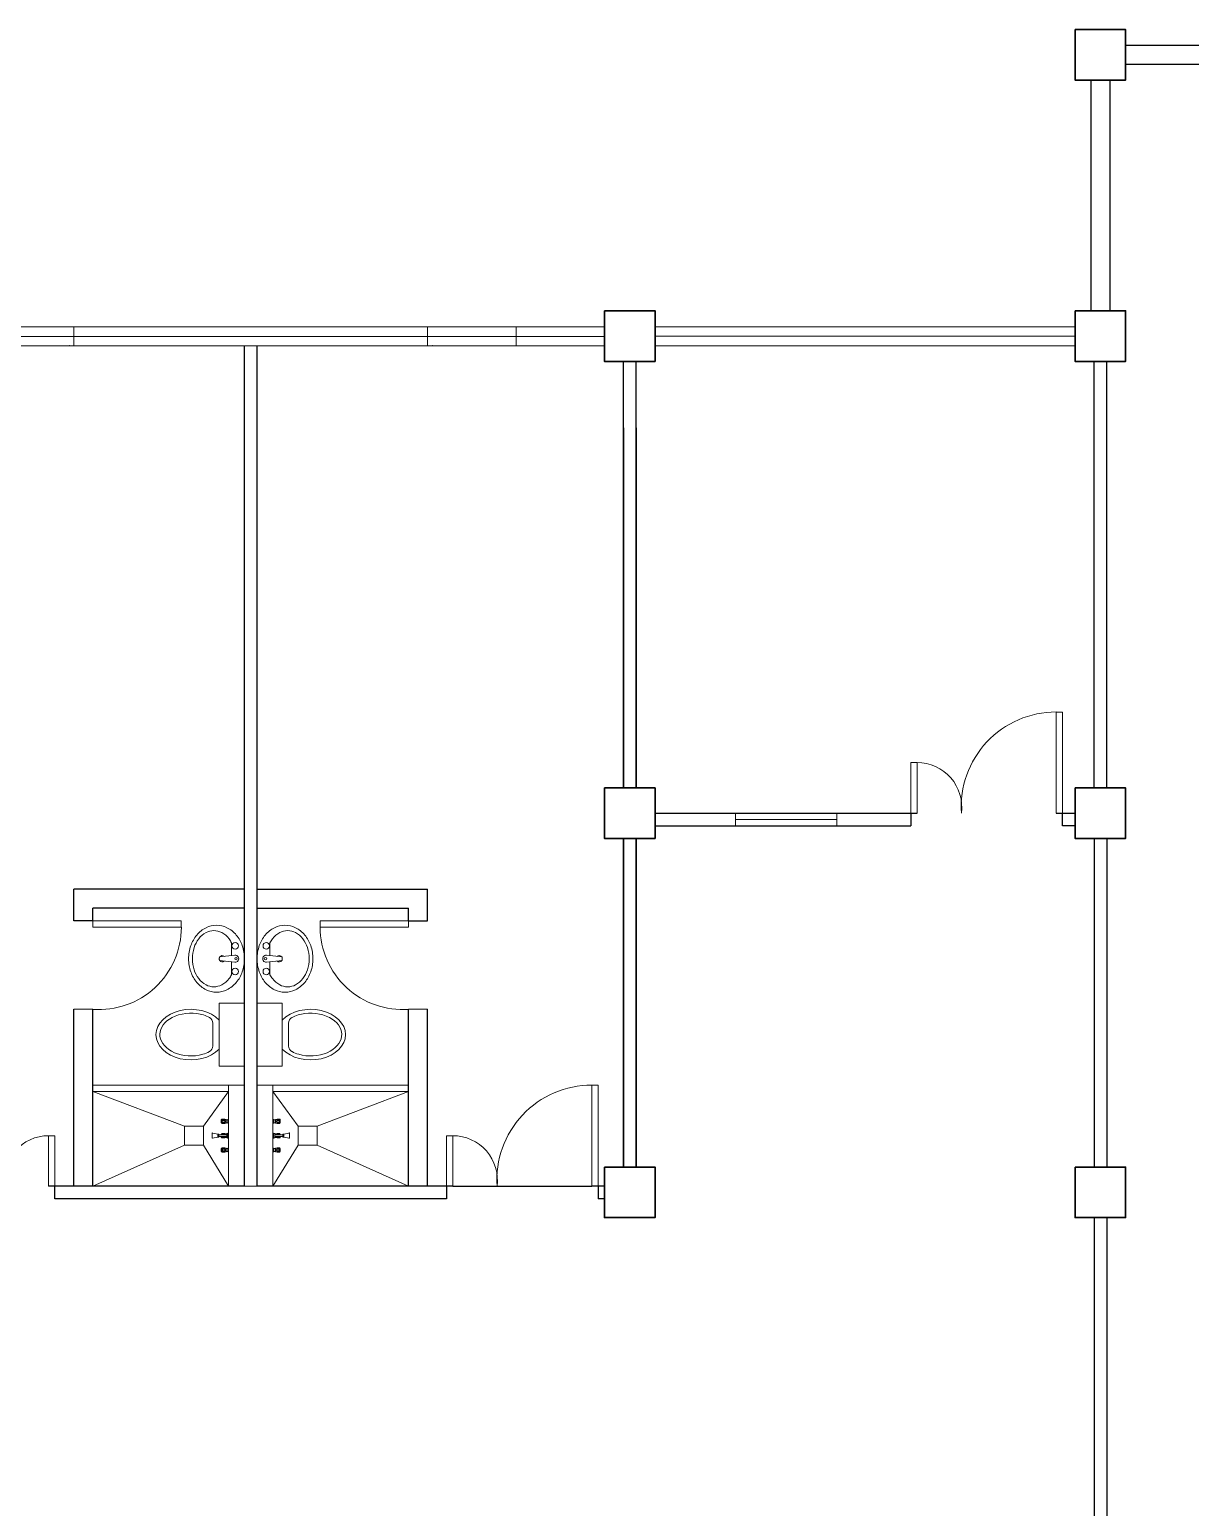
# Model space of a CAD drawing. Header units: millimetres. Extents: x 63005 to 126950, y 36019 to 74749.
# Drawn here: x 63215 to 63224.19, y 36170.29 to 36181.98 of the extents above; entities that cross this region are included whole.
import ezdxf

# ---------------------------------------------------------------- set-up
doc = ezdxf.new("R2010")
doc.units = ezdxf.units.MM
doc.header["$LTSCALE"] = 0.04

msp = doc.modelspace()

# ---------------------------------------------------------------- linework, layer by layer
at = {"color": 8, "linetype": 'ByBlock', "lineweight": 25}
for p, q in [((63229.38, 36181.853), (63223.68, 36181.853)), ((63229.38, 36181.703), (63223.68, 36181.703)), ((63223.405, 36181.58), (63223.405, 36179.755)), ((63223.555, 36181.58), (63223.555, 36179.755)), ((63216.705, 36172.828), (63216.705, 36179.478)), ((63216.805, 36172.828), (63216.805, 36179.478)), ((63219.705, 36175.98), (63219.705, 36179.355)), ((63219.805, 36175.98), (63219.805, 36179.355)), ((63223.43, 36175.98), (63223.43, 36179.355)), ((63223.53, 36175.98), (63223.53, 36179.355)), ((63219.705, 36178.83), (63219.705, 36175.98)), ((63219.805, 36178.83), (63219.805, 36175.98)), ((63219.955, 36175.78), (63222.03, 36175.78)), ((63221.98, 36175.78), (63221.98, 36175.68)), ((63223.13, 36175.78), (63223.28, 36175.78)), ((63223.18, 36175.68), (63223.18, 36175.78)), ((63219.955, 36175.68), (63221.98, 36175.68)), ((63223.28, 36175.68), (63223.18, 36175.68)), ((63219.705, 36175.58), (63219.705, 36172.98)), ((63219.705, 36172.98), (63219.705, 36175.58)), ((63219.805, 36175.58), (63219.805, 36172.98)), ((63219.805, 36172.98), (63219.805, 36175.58)), ((63223.43, 36175.58), (63223.43, 36172.98)), ((63223.53, 36175.58), (63223.53, 36172.98)), ((63216.705, 36172.828), (63215.155, 36172.828)), ((63215.205, 36172.728), (63215.205, 36172.828)), ((63218.305, 36172.728), (63215.205, 36172.728)), ((63218.355, 36172.828), (63216.805, 36172.828)), ((63218.305, 36172.828), (63218.305, 36172.728)), ((63219.555, 36172.828), (63219.455, 36172.828)), ((63219.505, 36172.828), (63219.505, 36172.728)), ((63219.555, 36172.728), (63219.505, 36172.728)), ((63223.43, 36172.58), (63223.43, 36169.957)), ((63223.53, 36172.58), (63223.53, 36169.957))]:
    msp.add_line(p, q, dxfattribs=at)
at = {"color": 8, "linetype": 'ByBlock', "lineweight": 9}
for p, q in [((63214.718, 36179.628), (63215.918, 36179.628)), ((63215.355, 36179.478), (63215.355, 36179.628)), ((63215.918, 36179.628), (63216.83, 36179.628)), ((63217.593, 36179.628), (63216.83, 36179.628)), ((63218.793, 36179.628), (63217.593, 36179.628)), ((63218.155, 36179.628), (63218.155, 36179.478)), ((63218.793, 36179.628), (63219.555, 36179.628)), ((63218.855, 36179.628), (63218.855, 36179.478)), ((63219.955, 36179.628), (63223.28, 36179.628)), ((63219.955, 36179.628), (63219.955, 36179.628)), ((63215.355, 36179.553), (63213.955, 36179.553)), ((63215.355, 36179.553), (63218.155, 36179.553)), ((63219.555, 36179.553), (63218.155, 36179.553)), ((63223.28, 36179.555), (63219.955, 36179.555)), ((63214.718, 36179.478), (63215.918, 36179.478)), ((63215.918, 36179.478), (63216.83, 36179.478)), ((63217.593, 36179.478), (63216.83, 36179.478)), ((63218.793, 36179.478), (63217.593, 36179.478)), ((63218.793, 36179.478), (63219.555, 36179.478)), ((63219.955, 36179.478), (63223.28, 36179.478)), ((63222.055, 36179.478), (63222.205, 36179.478)), ((63216.705, 36178.678), (63216.705, 36172.828)), ((63216.805, 36178.678), (63216.805, 36172.828)), ((63220.993, 36175.78), (63220.593, 36175.78)), ((63220.593, 36175.78), (63220.593, 36175.68)), ((63221.393, 36175.68), (63221.393, 36175.78)), ((63221.393, 36175.73), (63220.593, 36175.73)), ((63220.593, 36175.68), (63221.393, 36175.68)), ((63223.18, 36175.68), (63223.28, 36175.68)), ((63216.705, 36175.214), (63216.705, 36173.264)), ((63216.58, 36172.828), (63216.58, 36173.628)), ((63216.93, 36172.828), (63216.93, 36173.628)), ((63216.58, 36172.828), (63215.505, 36172.828)), ((63216.805, 36172.828), (63216.705, 36172.828))]:
    msp.add_line(p, q, dxfattribs=at)
at = {"color": 8, "linetype": 'ByBlock', "lineweight": 25, "ltscale": 0.3}
for p, q in [((63215.355, 36174.928), (63215.355, 36175.178)), ((63216.705, 36175.178), (63215.355, 36175.178)), ((63216.805, 36175.178), (63218.155, 36175.178)), ((63218.155, 36174.928), (63218.155, 36175.178)), ((63215.505, 36174.928), (63215.505, 36175.028)), ((63216.705, 36175.028), (63215.505, 36175.028)), ((63216.805, 36175.028), (63218.005, 36175.028)), ((63218.005, 36174.928), (63218.005, 36175.028)), ((63215.505, 36174.928), (63215.355, 36174.928)), ((63218.005, 36174.928), (63218.155, 36174.928)), ((63215.355, 36172.828), (63215.355, 36174.228)), ((63215.505, 36172.828), (63215.505, 36174.228)), ((63218.005, 36172.828), (63218.005, 36174.228)), ((63218.155, 36172.828), (63218.155, 36174.228))]:
    msp.add_line(p, q, dxfattribs=at)
at = {"color": 8, "lineweight": 9}
for p, q in [((63216.508, 36174.643), (63216.629, 36174.656)), ((63216.508, 36174.614), (63216.629, 36174.601)), ((63217.003, 36174.643), (63216.881, 36174.656)), ((63217.003, 36174.614), (63216.881, 36174.601)), ((63216.505, 36174.278), (63216.705, 36174.278)), ((63216.505, 36173.778), (63216.505, 36174.278)), ((63216.705, 36174.278), (63216.705, 36173.778)), ((63217.005, 36174.278), (63216.805, 36174.278)), ((63216.805, 36174.278), (63216.805, 36173.778)), ((63217.005, 36173.778), (63217.005, 36174.278)), ((63216.455, 36173.938), (63216.455, 36174.119)), ((63217.055, 36173.938), (63217.055, 36174.119)), ((63216.705, 36173.778), (63216.505, 36173.778)), ((63216.805, 36173.778), (63217.005, 36173.778)), ((63216.522, 36173.355), (63216.523, 36173.355)), ((63216.522, 36173.329), (63216.522, 36173.355)), ((63216.522, 36173.329), (63216.523, 36173.329)), ((63216.523, 36173.355), (63216.525, 36173.359)), ((63216.523, 36173.329), (63216.523, 36173.355)), ((63216.523, 36173.329), (63216.525, 36173.325)), ((63216.525, 36173.359), (63216.547, 36173.359)), ((63216.525, 36173.325), (63216.525, 36173.359)), ((63216.525, 36173.325), (63216.547, 36173.325)), ((63216.534, 36173.355), (63216.546, 36173.355)), ((63216.534, 36173.348), (63216.546, 36173.348)), ((63216.534, 36173.336), (63216.546, 36173.336)), ((63216.534, 36173.329), (63216.546, 36173.329)), ((63216.547, 36173.359), (63216.551, 36173.357)), ((63216.547, 36173.355), (63216.547, 36173.348)), ((63216.547, 36173.329), (63216.547, 36173.336)), ((63216.547, 36173.325), (63216.551, 36173.328)), ((63216.553, 36173.356), (63216.559, 36173.356)), ((63216.553, 36173.328), (63216.559, 36173.328)), ((63216.559, 36173.328), (63216.559, 36173.356)), ((63216.559, 36173.356), (63216.561, 36173.355)), ((63216.559, 36173.328), (63216.561, 36173.329)), ((63216.561, 36173.329), (63216.561, 36173.355)), ((63216.573, 36173.353), (63216.561, 36173.353)), ((63216.573, 36173.331), (63216.561, 36173.331)), ((63216.58, 36173.359), (63216.573, 36173.356)), ((63216.573, 36173.328), (63216.573, 36173.356)), ((63216.58, 36173.325), (63216.573, 36173.328)), ((63216.58, 36173.359), (63216.58, 36173.359)), ((63216.58, 36173.325), (63216.58, 36173.359)), ((63216.58, 36173.325), (63216.58, 36173.359)), ((63216.58, 36173.325), (63216.58, 36173.325)), ((63216.931, 36173.359), (63216.93, 36173.359)), ((63216.93, 36173.325), (63216.93, 36173.359)), ((63216.931, 36173.325), (63216.93, 36173.325)), ((63216.931, 36173.359), (63216.938, 36173.356)), ((63216.931, 36173.325), (63216.931, 36173.359)), ((63216.931, 36173.325), (63216.938, 36173.328)), ((63216.938, 36173.328), (63216.938, 36173.356)), ((63216.938, 36173.353), (63216.95, 36173.353)), ((63216.938, 36173.331), (63216.95, 36173.331)), ((63216.952, 36173.356), (63216.95, 36173.355)), ((63216.95, 36173.329), (63216.95, 36173.355)), ((63216.952, 36173.328), (63216.95, 36173.329)), ((63216.958, 36173.356), (63216.952, 36173.356)), ((63216.952, 36173.328), (63216.952, 36173.356)), ((63216.958, 36173.328), (63216.952, 36173.328)), ((63216.964, 36173.359), (63216.96, 36173.357)), ((63216.964, 36173.325), (63216.96, 36173.328)), ((63216.986, 36173.359), (63216.964, 36173.359)), ((63216.964, 36173.355), (63216.964, 36173.348)), ((63216.964, 36173.329), (63216.964, 36173.336)), ((63216.986, 36173.325), (63216.964, 36173.325)), ((63216.977, 36173.355), (63216.965, 36173.355)), ((63216.977, 36173.348), (63216.965, 36173.348)), ((63216.977, 36173.336), (63216.965, 36173.336)), ((63216.977, 36173.329), (63216.965, 36173.329)), ((63216.988, 36173.355), (63216.986, 36173.359)), ((63216.986, 36173.325), (63216.986, 36173.359)), ((63216.988, 36173.329), (63216.986, 36173.325)), ((63216.989, 36173.355), (63216.988, 36173.355)), ((63216.988, 36173.329), (63216.988, 36173.355)), ((63216.989, 36173.329), (63216.988, 36173.329)), ((63216.989, 36173.329), (63216.989, 36173.355)), ((63216.449, 36173.248), (63216.449, 36173.209)), ((63216.495, 36173.241), (63216.453, 36173.249)), ((63216.495, 36173.216), (63216.453, 36173.208)), ((63216.495, 36173.216), (63216.495, 36173.241)), ((63216.495, 36173.241), (63216.503, 36173.241)), ((63216.495, 36173.216), (63216.495, 36173.241)), ((63216.503, 36173.216), (63216.495, 36173.216)), ((63216.503, 36173.241), (63216.503, 36173.216)), ((63216.565, 36173.236), (63216.503, 36173.236)), ((63216.503, 36173.221), (63216.565, 36173.221)), ((63216.522, 36173.236), (63216.522, 36173.241)), ((63216.522, 36173.241), (63216.523, 36173.241)), ((63216.522, 36173.215), (63216.522, 36173.221)), ((63216.522, 36173.215), (63216.523, 36173.215)), ((63216.523, 36173.241), (63216.525, 36173.245)), ((63216.523, 36173.236), (63216.523, 36173.241)), ((63216.523, 36173.215), (63216.523, 36173.221)), ((63216.523, 36173.215), (63216.525, 36173.212)), ((63216.525, 36173.236), (63216.525, 36173.245)), ((63216.525, 36173.245), (63216.547, 36173.245)), ((63216.525, 36173.212), (63216.525, 36173.221)), ((63216.525, 36173.212), (63216.547, 36173.212)), ((63216.534, 36173.241), (63216.546, 36173.241)), ((63216.534, 36173.215), (63216.546, 36173.215)), ((63216.547, 36173.245), (63216.551, 36173.243)), ((63216.547, 36173.242), (63216.547, 36173.236)), ((63216.547, 36173.215), (63216.547, 36173.221)), ((63216.547, 36173.212), (63216.551, 36173.214)), ((63216.553, 36173.242), (63216.559, 36173.242)), ((63216.553, 36173.214), (63216.559, 36173.214)), ((63216.559, 36173.236), (63216.559, 36173.242)), ((63216.559, 36173.242), (63216.561, 36173.242)), ((63216.559, 36173.214), (63216.559, 36173.221)), ((63216.559, 36173.214), (63216.561, 36173.215)), ((63216.561, 36173.236), (63216.561, 36173.242)), ((63216.565, 36173.24), (63216.561, 36173.24)), ((63216.561, 36173.215), (63216.561, 36173.221)), ((63216.565, 36173.217), (63216.561, 36173.217)), ((63216.565, 36173.246), (63216.565, 36173.211)), ((63216.575, 36173.246), (63216.565, 36173.246)), ((63216.565, 36173.221), (63216.565, 36173.236)), ((63216.565, 36173.211), (63216.575, 36173.211)), ((63216.58, 36173.257), (63216.575, 36173.246)), ((63216.575, 36173.246), (63216.575, 36173.211)), ((63216.575, 36173.211), (63216.575, 36173.246)), ((63216.575, 36173.211), (63216.58, 36173.199)), ((63216.58, 36173.199), (63216.58, 36173.257)), ((63216.93, 36173.257), (63216.936, 36173.246)), ((63216.93, 36173.199), (63216.93, 36173.257)), ((63216.936, 36173.211), (63216.93, 36173.199)), ((63216.936, 36173.246), (63216.936, 36173.211)), ((63216.936, 36173.211), (63216.936, 36173.246)), ((63216.936, 36173.246), (63216.946, 36173.246)), ((63216.946, 36173.211), (63216.936, 36173.211)), ((63216.946, 36173.246), (63216.946, 36173.211)), ((63216.946, 36173.24), (63216.95, 36173.24)), ((63216.946, 36173.236), (63217.008, 36173.236)), ((63216.946, 36173.221), (63216.946, 36173.236)), ((63217.008, 36173.221), (63216.946, 36173.221)), ((63216.946, 36173.217), (63216.95, 36173.217)), ((63216.95, 36173.236), (63216.95, 36173.242)), ((63216.952, 36173.242), (63216.95, 36173.242)), ((63216.95, 36173.215), (63216.95, 36173.221)), ((63216.952, 36173.214), (63216.95, 36173.215)), ((63216.952, 36173.236), (63216.952, 36173.242)), ((63216.958, 36173.242), (63216.952, 36173.242)), ((63216.952, 36173.214), (63216.952, 36173.221)), ((63216.958, 36173.214), (63216.952, 36173.214)), ((63216.964, 36173.245), (63216.96, 36173.243)), ((63216.964, 36173.212), (63216.96, 36173.214)), ((63216.986, 36173.245), (63216.964, 36173.245)), ((63216.964, 36173.242), (63216.964, 36173.236)), ((63216.964, 36173.215), (63216.964, 36173.221)), ((63216.986, 36173.212), (63216.964, 36173.212)), ((63216.977, 36173.241), (63216.965, 36173.241)), ((63216.977, 36173.215), (63216.965, 36173.215)), ((63216.986, 36173.236), (63216.986, 36173.245)), ((63216.988, 36173.241), (63216.986, 36173.245)), ((63216.986, 36173.212), (63216.986, 36173.221)), ((63216.988, 36173.215), (63216.986, 36173.212)), ((63216.988, 36173.236), (63216.988, 36173.241)), ((63216.989, 36173.241), (63216.988, 36173.241)), ((63216.988, 36173.215), (63216.988, 36173.221)), ((63216.989, 36173.215), (63216.988, 36173.215)), ((63216.989, 36173.236), (63216.989, 36173.241)), ((63216.989, 36173.215), (63216.989, 36173.221)), ((63217.016, 36173.241), (63217.008, 36173.241)), ((63217.008, 36173.241), (63217.008, 36173.216)), ((63217.008, 36173.216), (63217.016, 36173.216)), ((63217.016, 36173.241), (63217.058, 36173.249)), ((63217.016, 36173.216), (63217.016, 36173.241)), ((63217.016, 36173.216), (63217.016, 36173.241)), ((63217.016, 36173.216), (63217.058, 36173.208)), ((63217.062, 36173.248), (63217.062, 36173.209)), ((63216.522, 36173.102), (63216.522, 36173.128)), ((63216.522, 36173.128), (63216.523, 36173.128)), ((63216.522, 36173.102), (63216.523, 36173.102)), ((63216.523, 36173.128), (63216.525, 36173.131)), ((63216.523, 36173.102), (63216.523, 36173.128)), ((63216.523, 36173.102), (63216.525, 36173.098)), ((63216.525, 36173.098), (63216.525, 36173.131)), ((63216.525, 36173.131), (63216.547, 36173.131)), ((63216.525, 36173.098), (63216.547, 36173.098)), ((63216.534, 36173.128), (63216.546, 36173.128)), ((63216.534, 36173.121), (63216.546, 36173.121)), ((63216.534, 36173.109), (63216.546, 36173.109)), ((63216.534, 36173.102), (63216.546, 36173.102)), ((63216.547, 36173.131), (63216.551, 36173.129)), ((63216.547, 36173.128), (63216.547, 36173.121)), ((63216.547, 36173.102), (63216.547, 36173.109)), ((63216.547, 36173.098), (63216.551, 36173.1)), ((63216.553, 36173.129), (63216.559, 36173.129)), ((63216.553, 36173.101), (63216.559, 36173.101)), ((63216.559, 36173.129), (63216.561, 36173.128)), ((63216.559, 36173.101), (63216.559, 36173.129)), ((63216.559, 36173.101), (63216.561, 36173.102)), ((63216.561, 36173.102), (63216.561, 36173.128)), ((63216.573, 36173.126), (63216.561, 36173.126)), ((63216.573, 36173.103), (63216.561, 36173.103)), ((63216.58, 36173.132), (63216.573, 36173.128)), ((63216.573, 36173.101), (63216.573, 36173.128)), ((63216.58, 36173.098), (63216.573, 36173.101)), ((63216.58, 36173.098), (63216.58, 36173.132)), ((63216.58, 36173.098), (63216.58, 36173.132)), ((63216.58, 36173.132), (63216.58, 36173.132)), ((63216.58, 36173.098), (63216.58, 36173.098)), ((63216.93, 36173.098), (63216.93, 36173.132)), ((63216.931, 36173.132), (63216.93, 36173.132)), ((63216.931, 36173.098), (63216.93, 36173.098)), ((63216.931, 36173.098), (63216.931, 36173.132)), ((63216.931, 36173.132), (63216.938, 36173.128)), ((63216.931, 36173.098), (63216.938, 36173.101)), ((63216.938, 36173.101), (63216.938, 36173.128)), ((63216.938, 36173.126), (63216.95, 36173.126)), ((63216.938, 36173.103), (63216.95, 36173.103)), ((63216.952, 36173.129), (63216.95, 36173.128)), ((63216.95, 36173.102), (63216.95, 36173.128)), ((63216.952, 36173.101), (63216.95, 36173.102)), ((63216.952, 36173.101), (63216.952, 36173.129)), ((63216.958, 36173.129), (63216.952, 36173.129)), ((63216.958, 36173.101), (63216.952, 36173.101)), ((63216.964, 36173.131), (63216.96, 36173.129)), ((63216.964, 36173.098), (63216.96, 36173.1)), ((63216.986, 36173.131), (63216.964, 36173.131)), ((63216.964, 36173.128), (63216.964, 36173.121)), ((63216.964, 36173.102), (63216.964, 36173.109)), ((63216.986, 36173.098), (63216.964, 36173.098)), ((63216.977, 36173.128), (63216.965, 36173.128)), ((63216.977, 36173.121), (63216.965, 36173.121)), ((63216.977, 36173.109), (63216.965, 36173.109)), ((63216.977, 36173.102), (63216.965, 36173.102)), ((63216.986, 36173.098), (63216.986, 36173.131)), ((63216.988, 36173.128), (63216.986, 36173.131)), ((63216.988, 36173.102), (63216.986, 36173.098)), ((63216.988, 36173.102), (63216.988, 36173.128)), ((63216.989, 36173.128), (63216.988, 36173.128)), ((63216.989, 36173.102), (63216.988, 36173.102)), ((63216.989, 36173.102), (63216.989, 36173.128))]:
    msp.add_line(p, q, dxfattribs=at)
at = {"color": 8, "linetype": 'ByBlock', "lineweight": 9, "ltscale": 0.3}
for p, q in [((63215.505, 36174.228), (63215.355, 36174.228)), ((63218.005, 36174.228), (63218.155, 36174.228)), ((63216.23, 36173.303), (63215.505, 36173.578)), ((63216.38, 36173.303), (63216.58, 36173.578)), ((63217.13, 36173.303), (63216.93, 36173.578)), ((63217.28, 36173.303), (63218.005, 36173.578)), ((63216.23, 36173.153), (63215.505, 36172.828)), ((63216.38, 36173.153), (63216.58, 36172.828)), ((63217.13, 36173.153), (63216.93, 36172.828)), ((63217.28, 36173.153), (63218.005, 36172.828))]:
    msp.add_line(p, q, dxfattribs=at)
at = {"color": 8, "lineweight": 25}
msp.add_line((63218.355, 36172.828), (63219.455, 36172.828), dxfattribs=at)
at = {"color": 8, "linetype": 'ByBlock', "lineweight": 35}
for points in [[(63223.28, 36181.98), (63223.68, 36181.98), (63223.68, 36181.58), (63223.28, 36181.58)], [(63219.555, 36179.755), (63219.955, 36179.755), (63219.955, 36179.355), (63219.555, 36179.355)], [(63223.28, 36179.755), (63223.68, 36179.755), (63223.68, 36179.355), (63223.28, 36179.355)], [(63219.555, 36175.98), (63219.955, 36175.98), (63219.955, 36175.58), (63219.555, 36175.58)], [(63223.28, 36175.98), (63223.68, 36175.98), (63223.68, 36175.58), (63223.28, 36175.58)], [(63219.555, 36172.98), (63219.955, 36172.98), (63219.955, 36172.58), (63219.555, 36172.58)], [(63223.28, 36172.98), (63223.68, 36172.98), (63223.68, 36172.58), (63223.28, 36172.58)]]:
    msp.add_lwpolyline(points, close=True, dxfattribs=at)
at = {"color": 8, "lineweight": 13, "ltscale": 0.03}
for points in [[(63223.13, 36175.78), (63223.18, 36175.78), (63223.18, 36176.58), (63223.13, 36176.58)], [(63221.98, 36175.78), (63222.03, 36175.78), (63222.03, 36176.18), (63221.98, 36176.18)], [(63215.505, 36174.928), (63215.505, 36174.878), (63216.205, 36174.878), (63216.205, 36174.928)], [(63218.005, 36174.928), (63218.005, 36174.878), (63217.305, 36174.878), (63217.305, 36174.928)], [(63219.455, 36172.828), (63219.505, 36172.828), (63219.505, 36173.628), (63219.455, 36173.628)], [(63215.205, 36172.828), (63215.155, 36172.828), (63215.155, 36173.228), (63215.205, 36173.228)], [(63218.305, 36172.828), (63218.355, 36172.828), (63218.355, 36173.228), (63218.305, 36173.228)]]:
    msp.add_lwpolyline(points, close=True, dxfattribs=at)
at = {"color": 8, "lineweight": 9}
msp.add_lwpolyline([(63220.593, 36175.78), (63221.393, 36175.78), (63221.393, 36175.68), (63220.593, 36175.68)], close=True, dxfattribs=at)
for points in [[(63216.484, 36174.363, -0.11576), (63216.402, 36174.383, -0.104047), (63216.328, 36174.441, -0.090875), (63216.281, 36174.525, -0.083344), (63216.263, 36174.628, -0.083344), (63216.281, 36174.732, -0.090875), (63216.328, 36174.816, -0.104047), (63216.402, 36174.874, -0.11576), (63216.484, 36174.893, -0.11576), (63216.567, 36174.874, -0.104047), (63216.641, 36174.816, -0.090875), (63216.688, 36174.732, -0.083344), (63216.705, 36174.628, -0.083344), (63216.688, 36174.525, -0.090875), (63216.641, 36174.441, -0.104047), (63216.567, 36174.383, -0.11576)], [(63217.026, 36174.363, 0.11576), (63217.109, 36174.383, 0.104047), (63217.183, 36174.441, 0.090875), (63217.23, 36174.525, 0.083344), (63217.247, 36174.628, 0.083344), (63217.23, 36174.732, 0.090875), (63217.183, 36174.816, 0.104047), (63217.109, 36174.874, 0.11576), (63217.026, 36174.893, 0.11576), (63216.944, 36174.874, 0.104047), (63216.87, 36174.816, 0.090875), (63216.823, 36174.732, 0.083344), (63216.805, 36174.628, 0.083344), (63216.823, 36174.525, 0.090875), (63216.87, 36174.441, 0.104047), (63216.944, 36174.383, 0.11576)]]:
    msp.add_lwpolyline(points, format="xyb", close=True, dxfattribs=at)
for points in [[(63216.463, 36174.406, -0.124838), (63216.401, 36174.422, -0.105788), (63216.343, 36174.471, -0.086697), (63216.307, 36174.541, -0.076776), (63216.293, 36174.628, -0.076776), (63216.307, 36174.716, -0.086697), (63216.343, 36174.786, -0.105788), (63216.401, 36174.835, -0.124838), (63216.463, 36174.851, -0.124838), (63216.526, 36174.835, -0.105788), (63216.584, 36174.786, -0.040067), (63216.603, 36174.755), (63216.603, 36174.653, -0.040067)], [(63217.047, 36174.406, 0.124838), (63217.11, 36174.422, 0.105788), (63217.168, 36174.471, 0.086697), (63217.204, 36174.541, 0.076776), (63217.217, 36174.628, 0.076776), (63217.204, 36174.716, 0.086697), (63217.168, 36174.786, 0.105788), (63217.11, 36174.835, 0.124838), (63217.047, 36174.851, 0.124838), (63216.985, 36174.835, 0.105788), (63216.927, 36174.786, 0.040067), (63216.907, 36174.755), (63216.907, 36174.653, 0.040067)], [(63216.603, 36174.604), (63216.603, 36174.502, -0.040067), (63216.584, 36174.471, -0.105788), (63216.526, 36174.422, -0.124838), (63216.463, 36174.406, -0.124838)], [(63216.907, 36174.604), (63216.907, 36174.502, 0.040067), (63216.927, 36174.471, 0.105788), (63216.985, 36174.422, 0.124838), (63217.047, 36174.406, 0.124838)]]:
    msp.add_lwpolyline(points, format="xyb", dxfattribs=at)
at = {"color": 8, "linetype": 'ByBlock', "lineweight": 9, "ltscale": 0.3}
for points in [[(63216.58, 36173.578), (63215.505, 36173.578), (63215.505, 36173.628), (63216.705, 36173.628), (63216.705, 36173.628)], [(63216.93, 36173.578), (63218.005, 36173.578), (63218.005, 36173.628), (63216.805, 36173.628), (63216.805, 36173.628)]]:
    msp.add_lwpolyline(points, dxfattribs=at)
at = {"color": 8, "linetype": 'ByBlock', "lineweight": 9, "ltscale": 0.03}
for points in [[(63216.38, 36173.303), (63216.38, 36173.153), (63216.23, 36173.153), (63216.23, 36173.303)], [(63217.13, 36173.303), (63217.13, 36173.153), (63217.28, 36173.153), (63217.28, 36173.303)]]:
    msp.add_lwpolyline(points, close=True, dxfattribs=at)
at = {"color": 8, "lineweight": 9}
for centre, radius in [((63216.632, 36174.73), 0.0255), ((63216.878, 36174.73), 0.0255), ((63216.639, 36174.628), 0.0095), ((63216.872, 36174.628), 0.0095), ((63216.632, 36174.527), 0.0255), ((63216.878, 36174.527), 0.0255)]:
    msp.add_circle(centre, radius, dxfattribs=at)
at = {"color": 8, "lineweight": 13, "ltscale": 0.03}
for centre, radius, start, end in [((63223.13, 36175.829), 0.752, 90, 183.6952), ((63222.03, 36175.827), 0.353, 352.3719, 90), ((63215.554, 36174.878), 0.652, 265.7578, 0), ((63217.957, 36174.878), 0.652, 180, 274.2422), ((63219.455, 36172.877), 0.752, 90, 183.6952), ((63215.155, 36172.875), 0.353, 90, 187.6281), ((63218.355, 36172.875), 0.353, 352.3719, 90)]:
    msp.add_arc(centre, radius, start, end, dxfattribs=at)
at = {"color": 8, "lineweight": 9}
for centre, radius, start, end in [((63216.53, 36174.628), 0.025, 161.3793, 198.6207), ((63216.601, 36174.628), 0.0948, 171.2026, 188.7974), ((63216.53, 36174.628), 0.025, 48.7978, 143.6932), ((63216.53, 36174.628), 0.025, 216.3068, 311.2022), ((63216.632, 36174.628), 0.028, 263.7545, 96.2455), ((63216.878, 36174.628), 0.028, 83.7545, 276.2455), ((63216.98, 36174.628), 0.025, 36.3068, 131.2022), ((63216.98, 36174.628), 0.025, 228.7978, 323.6932), ((63216.91, 36174.628), 0.0948, 351.2026, 8.7974), ((63216.98, 36174.628), 0.025, 341.3793, 18.6207), ((63216.405, 36174.119), 0.05, 0, 61.9916), ((63217.105, 36174.119), 0.05, 118.0084, 180), ((63216.405, 36173.938), 0.05, 298.1501, 0), ((63217.105, 36173.938), 0.05, 180, 241.8499)]:
    msp.add_arc(centre, radius, start, end, dxfattribs=at)
at = {"color": 8, "lineweight": 9, "extrusion": (0, 0, -1)}
msp.add_ellipse((63216.28, 36174.028), major_axis=(0.275, 0), ratio=0.727273, start_param=0.612555, end_param=5.670631, dxfattribs=at)
at = {"color": 8, "lineweight": 9}
for centre, major_axis, ratio, start_param, end_param in [((63217.23, 36174.028), (-0.275, 0), 0.727273, 0.612555, 5.670631), ((63216.958, 36173.36), (-0.00268, 0.00268), 1, 2.356082, 2.850023), ((63216.958, 36173.324), (-0.00268, 0.00268), 1, -1.279452, -0.785511), ((63216.963, 36173.342), (-0.00268, 0.00268), 1, 0.203142, 1.36743), ((63216.97, 36173.337), (-0.00887, 0.00887), 1, -0.157871, 0.203142), ((63216.97, 36173.347), (0.00887, 0.00887), 1, 2.938226, 3.299239), ((63216.971, 36173.37), (-0.0118, 0.0118), 1, 1.703115, 1.83534), ((63216.971, 36173.314), (-0.0118, 0.0118), 1, -0.264769, -0.132543), ((63216.965, 36173.359), (-0.00268, 0.00268), 1, 1.728443, 2.356082), ((63216.965, 36173.344), (0.00268, 0.00268), 1, 0.785286, 1.412925), ((63216.965, 36173.34), (0.00268, 0.00268), 1, 3.299239, 3.926878), ((63216.965, 36173.325), (0.00268, 0.00268), 1, 0.785286, 1.412925), ((63216.976, 36173.368), (-0.00896, 0.00896), 1, 2.418785, 3.129871), ((63216.976, 36173.338), (0.00738, 0.00738), 1, 6.21008, 6.994878), ((63216.976, 36173.346), (0.00738, 0.00738), 1, 4.000472, 4.78527), ((63216.976, 36173.316), (-0.00896, 0.00896), 1, -1.559299, -0.848214), ((63216.981, 36173.342), (-0.00268, 0.00268), 1, 3.214474, 4.639283), ((63216.452, 36173.211), (0.00268, 0.00268), 1, 2.92514, 4.295202), ((63216.958, 36173.246), (0.00268, 0.00268), 1, 3.926878, 4.42082), ((63216.958, 36173.211), (-0.00268, 0.00268), 1, -1.279452, -0.785511), ((63216.971, 36173.257), (0.0118, 0.0118), 1, 3.273911, 3.406137), ((63216.971, 36173.2), (0.0118, 0.0118), 1, 1.306028, 1.438253), ((63216.965, 36173.245), (0.00268, 0.00268), 1, 3.299239, 3.926878), ((63216.965, 36173.212), (-0.00268, 0.00268), 1, -0.785511, -0.157871), ((63216.976, 36173.254), (-0.00896, 0.00896), 1, 2.418785, 3.129871), ((63216.976, 36173.203), (0.00896, 0.00896), 1, 0.011497, 0.722582), ((63217.059, 36173.246), (0.00268, 0.00268), 1, 6.066508, 7.43657), ((63216.958, 36173.133), (0.00268, 0.00268), 1, 3.926878, 4.42082), ((63216.958, 36173.097), (0.00268, 0.00268), 1, 0.291344, 0.785286), ((63216.963, 36173.115), (-0.00268, 0.00268), 1, 0.203142, 1.36743), ((63216.97, 36173.11), (0.00887, 0.00887), 1, 1.412925, 1.773938), ((63216.97, 36173.12), (-0.00887, 0.00887), 1, 1.36743, 1.728443), ((63216.971, 36173.143), (-0.0118, 0.0118), 1, 1.703115, 1.83534), ((63216.971, 36173.087), (-0.0118, 0.0118), 1, -0.264769, -0.132543), ((63216.965, 36173.132), (0.00268, 0.00268), 1, 3.299239, 3.926878), ((63216.965, 36173.117), (0.00268, 0.00268), 1, 0.785286, 1.412925), ((63216.965, 36173.112), (0.00268, 0.00268), 1, 3.299239, 3.926878), ((63216.965, 36173.098), (-0.00268, 0.00268), 1, -0.785511, -0.157871), ((63216.976, 36173.14), (0.00896, 0.00896), 1, 3.989582, 4.700667), ((63216.976, 36173.11), (-0.00738, 0.00738), 1, 4.639283, 5.424081), ((63216.976, 36173.119), (0.00738, 0.00738), 1, 4.000472, 4.78527), ((63216.976, 36173.089), (-0.00896, 0.00896), 1, -1.559299, -0.848214), ((63216.981, 36173.115), (0.00268, 0.00268), 1, 4.78527, 6.21008)]:
    msp.add_ellipse(centre, major_axis=major_axis, ratio=ratio, start_param=start_param, end_param=end_param, dxfattribs=at)
at = {"color": 8, "lineweight": 9, "extrusion": (-2.88216e-41, 4.99074e-41, -1)}
for centre, major_axis, start_param, end_param in [((63216.53, 36173.342), (-0.00268, 0.00268), 4.78527, 6.21008), ((63216.535, 36173.368), (0.00896, 0.00896), 2.418785, 3.129871), ((63216.535, 36173.316), (-0.00896, 0.00896), 0.011497, 0.722582), ((63216.535, 36173.338), (0.00738, 0.00738), 4.639283, 5.424081), ((63216.535, 36173.346), (-0.00738, 0.00738), 4.000472, 4.78527), ((63216.546, 36173.359), (0.00268, 0.00268), 1.728443, 2.356082), ((63216.546, 36173.344), (-0.00268, 0.00268), 0.785286, 1.412925), ((63216.546, 36173.34), (-0.00268, 0.00268), 3.299239, 3.926878), ((63216.546, 36173.325), (0.00268, 0.00268), -0.785511, -0.157871), ((63216.54, 36173.37), (-0.0118, 0.0118), 3.273911, 3.406137), ((63216.541, 36173.337), (0.00887, 0.00887), -0.157871, 0.203142), ((63216.541, 36173.347), (0.00887, 0.00887), 1.36743, 1.728443), ((63216.54, 36173.314), (-0.0118, 0.0118), 1.306028, 1.438253), ((63216.553, 36173.36), (0.00268, 0.00268), 2.356082, 2.850023), ((63216.548, 36173.342), (-0.00268, 0.00268), 1.773938, 2.938226), ((63216.553, 36173.324), (0.00268, 0.00268), -1.279452, -0.785511), ((63216.452, 36173.246), (0.00268, 0.00268), 4.495711, 5.865773), ((63216.535, 36173.254), (-0.00896, 0.00896), 3.989582, 4.700667), ((63216.535, 36173.203), (-0.00896, 0.00896), 0.011497, 0.722582), ((63216.546, 36173.245), (-0.00268, 0.00268), 3.299239, 3.926878), ((63216.546, 36173.212), (-0.00268, 0.00268), 0.785286, 1.412925), ((63216.54, 36173.257), (0.0118, 0.0118), 1.703115, 1.83534), ((63216.54, 36173.2), (0.0118, 0.0118), -0.264769, -0.132543), ((63216.553, 36173.246), (-0.00268, 0.00268), 3.926878, 4.42082), ((63216.553, 36173.211), (-0.00268, 0.00268), 0.291344, 0.785286), ((63216.535, 36173.14), (0.00896, 0.00896), 2.418785, 3.129871), ((63216.53, 36173.115), (-0.00268, 0.00268), 4.78527, 6.21008), ((63216.535, 36173.089), (-0.00896, 0.00896), 0.011497, 0.722582), ((63216.535, 36173.11), (0.00738, 0.00738), 4.639283, 5.424081), ((63216.535, 36173.119), (-0.00738, 0.00738), 4.000472, 4.78527), ((63216.546, 36173.132), (0.00268, 0.00268), 1.728443, 2.356082), ((63216.546, 36173.117), (-0.00268, 0.00268), 0.785286, 1.412925), ((63216.546, 36173.112), (-0.00268, 0.00268), 3.299239, 3.926878), ((63216.546, 36173.098), (0.00268, 0.00268), -0.785511, -0.157871), ((63216.54, 36173.143), (-0.0118, 0.0118), 3.273911, 3.406137), ((63216.541, 36173.11), (0.00887, 0.00887), -0.157871, 0.203142), ((63216.541, 36173.12), (0.00887, 0.00887), 1.36743, 1.728443), ((63216.54, 36173.087), (0.0118, 0.0118), -0.264769, -0.132543), ((63216.553, 36173.133), (0.00268, 0.00268), 2.356082, 2.850023), ((63216.548, 36173.115), (-0.00268, 0.00268), 1.773938, 2.938226), ((63216.553, 36173.097), (0.00268, 0.00268), -1.279452, -0.785511)]:
    msp.add_ellipse(centre, major_axis=major_axis, ratio=1, start_param=start_param, end_param=end_param, dxfattribs=at)
at = {"color": 8, "lineweight": 9, "extrusion": (2.88216e-41, 4.99074e-41, -1)}
msp.add_ellipse((63217.059, 36173.211), major_axis=(-0.00268, 0.00268), ratio=1, start_param=2.92514, end_param=4.295202, dxfattribs=at)
at = {"color": 8, "lineweight": 9}
for points in [[(63216.429, 36173.894), (63216.413, 36173.885), (63216.395, 36173.878), (63216.303, 36173.851), (63216.216, 36173.856), (63216.085, 36173.914), (63216.043, 36173.964), (63216.03, 36174.062), (63216.056, 36174.114), (63216.167, 36174.188), (63216.251, 36174.206), (63216.364, 36174.19), (63216.399, 36174.179), (63216.429, 36174.163)], [(63217.082, 36173.894), (63217.098, 36173.885), (63217.116, 36173.878), (63217.207, 36173.851), (63217.295, 36173.856), (63217.426, 36173.914), (63217.468, 36173.964), (63217.481, 36174.062), (63217.455, 36174.114), (63217.344, 36174.188), (63217.26, 36174.206), (63217.146, 36174.19), (63217.112, 36174.179), (63217.082, 36174.163)]]:
    msp.add_open_spline(points, degree=3, knots=[0.937253, 0.937253, 0.937253, 0.937253, 1.185372, 1.185372, 2.113864, 2.113864, 3.042356, 3.042356, 3.970847, 3.970847, 4.899339, 4.899339, 5.346062, 5.346062, 5.346062, 5.346062], dxfattribs=at)
at = {"color": 8, "linetype": 'ByBlock', "lineweight": 9}
for p in [(63215.318, 36179.478), (63218.193, 36179.478)]:
    msp.add_point(p, dxfattribs=at)

doc.saveas('drawing.dxf')
